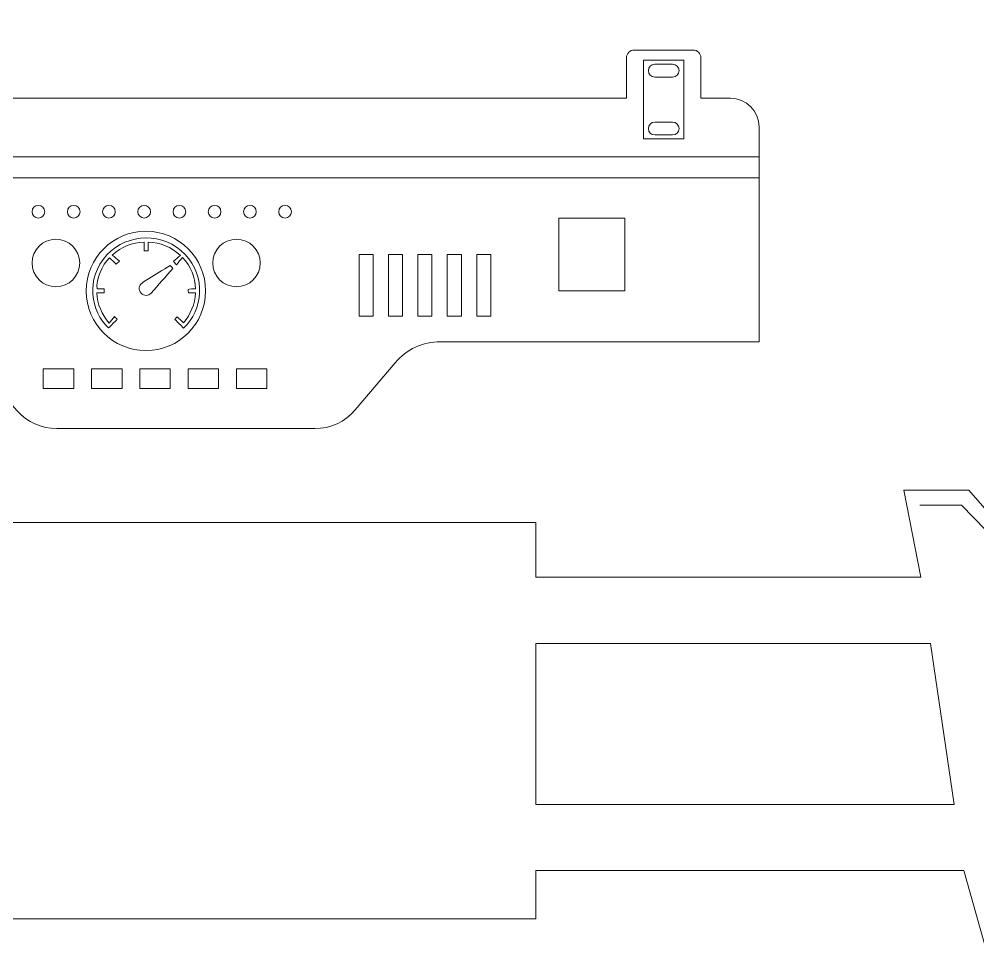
# Model space of a CAD drawing. Header units: centimetres. Extents: x -162 to 162, y -134 to 134.
# Drawn here: x 54.92 to 65.95, y -68.13 to -57.49 of the extents above; entities that cross this region are included whole.
import ezdxf

# ---------------------------------------------------------------- set-up
doc = ezdxf.new("R2010")
doc.units = ezdxf.units.CM
doc.header["$MEASUREMENT"] = 0
doc.layers.add('Capa 1', color=7, linetype='Continuous')
doc.layers.add('GUIDE', color=7, linetype='Continuous')

msp = doc.modelspace()

# ---------------------------------------------------------------- linework, layer by layer
at = {"layer": 'Capa 1', "lineweight": 9}
for points, knots in [([(63.1057, -58.39828), (63.1057, -58.39828), (62.76561, -58.39828), (62.76561, -58.39828), (62.76561, -58.39828), (62.76561, -57.93231), (62.76561, -57.93231), (62.76561, -57.88305), (62.72529, -57.84271), (62.676, -57.84271), (62.676, -57.84271), (61.99892, -57.84271), (61.99892, -57.84271), (61.94964, -57.84271), (61.90931, -57.88305), (61.90931, -57.93231), (61.90931, -57.93231), (61.90931, -58.39828), (61.90931, -58.39828), (61.90931, -58.39828), (52.1913, -58.39828), (52.1913, -58.39828), (52.1913, -58.39828), (52.1913, -57.93231), (52.1913, -57.93231), (52.1913, -57.88305), (52.15098, -57.84271), (52.10169, -57.84271), (52.10169, -57.84271), (51.4246, -57.84271), (51.4246, -57.84271), (51.37532, -57.84271), (51.33499, -57.88305), (51.33499, -57.93231), (51.33499, -57.93231), (51.33499, -58.39828), (51.33499, -58.39828), (51.33499, -58.39828), (51.02673, -58.39828), (51.02673, -58.39828), (50.84367, -58.39828), (50.69526, -58.54669), (50.69526, -58.72975), (50.69526, -58.72975), (50.69526, -61.19937), (50.69526, -61.19937), (50.69526, -61.19937), (53.88492, -61.19937), (53.88492, -61.19937), (54.07891, -61.19937), (54.26367, -61.28224), (54.39269, -61.4271), (54.39269, -61.4271), (54.89782, -61.99427), (54.89782, -61.99427), (55.0135, -62.12417), (55.17915, -62.19847), (55.35309, -62.19847), (55.35309, -62.19847), (58.32389, -62.19847), (58.32389, -62.19847), (58.50315, -62.19847), (58.67333, -62.11958), (58.78916, -61.98276), (58.78916, -61.98276), (59.24872, -61.43997), (59.24872, -61.43997), (59.37791, -61.28736), (59.56772, -61.19937), (59.76766, -61.19937), (59.76766, -61.19937), (63.43717, -61.19937), (63.43717, -61.19937), (63.43717, -61.19937), (63.43717, -58.72975), (63.43717, -58.72975), (63.43717, -58.54669), (63.28876, -58.39828), (63.1057, -58.39828)], [0, 0, 0, 0, 0.03846154, 0.03846154, 0.03846154, 0.07692308, 0.07692308, 0.07692308, 0.11538462, 0.11538462, 0.11538462, 0.15384615, 0.15384615, 0.15384615, 0.19230769, 0.19230769, 0.19230769, 0.23076923, 0.23076923, 0.23076923, 0.26923077, 0.26923077, 0.26923077, 0.30769231, 0.30769231, 0.30769231, 0.34615385, 0.34615385, 0.34615385, 0.38461538, 0.38461538, 0.38461538, 0.42307692, 0.42307692, 0.42307692, 0.46153846, 0.46153846, 0.46153846, 0.5, 0.5, 0.5, 0.53846154, 0.53846154, 0.53846154, 0.57692308, 0.57692308, 0.57692308, 0.61538462, 0.61538462, 0.61538462, 0.65384615, 0.65384615, 0.65384615, 0.69230769, 0.69230769, 0.69230769, 0.73076923, 0.73076923, 0.73076923, 0.76923077, 0.76923077, 0.76923077, 0.80769231, 0.80769231, 0.80769231, 0.84615385, 0.84615385, 0.84615385, 0.88461538, 0.88461538, 0.88461538, 0.92307692, 0.92307692, 0.92307692, 0.96153846, 0.96153846, 0.96153846, 1, 1, 1, 1]), ([(61.89237, -60.61422), (61.89237, -60.61422), (61.12983, -60.61422), (61.12983, -60.61422), (61.12983, -60.61422), (61.12983, -59.77645), (61.12983, -59.77645), (61.12983, -59.77645), (61.89237, -59.77645), (61.89237, -59.77645), (61.89237, -59.77645), (61.89237, -60.61422), (61.89237, -60.61422)], [0, 0, 0, 0, 0.25, 0.25, 0.25, 0.5, 0.5, 0.5, 0.75, 0.75, 0.75, 1, 1, 1, 1]), ([(66.05689, -68.22052), (66.05689, -68.22052), (66.69307, -68.22052), (66.69307, -68.22052), (66.69307, -68.22052), (67.03089, -67.54761), (67.03089, -67.54761), (67.03089, -67.54761), (66.349, -63.47861), (66.349, -63.47861), (66.349, -63.47861), (65.8472, -62.90784), (65.8472, -62.90784), (65.8472, -62.90784), (65.09901, -62.90784), (65.09901, -62.90784), (65.09901, -62.90784), (65.29703, -63.90693), (65.29703, -63.90693), (65.29703, -63.90693), (60.86514, -63.90693), (60.86514, -63.90693), (60.86514, -63.90693), (60.86514, -63.27879), (60.86514, -63.27879), (60.86514, -63.27879), (56.80821, -63.27879), (56.80821, -63.27879), (56.80821, -63.27879), (56.8069, -63.27879), (56.8069, -63.27879), (56.8069, -63.27879), (52.74997, -63.27879), (52.74997, -63.27879), (52.74997, -63.27879), (52.74997, -63.90693), (52.74997, -63.90693), (52.74997, -63.90693), (48.13886, -63.90693), (48.13886, -63.90693), (48.13886, -63.90693), (48.33689, -62.90784), (48.33689, -62.90784), (48.33689, -62.90784), (47.58869, -62.90784), (47.58869, -62.90784), (47.58869, -62.90784), (47.08689, -63.47861), (47.08689, -63.47861), (47.08689, -63.47861), (46.40501, -67.54761), (46.40501, -67.54761), (46.40501, -67.54761), (46.74282, -68.22052), (46.74282, -68.22052), (46.74282, -68.22052), (47.37901, -68.22052), (47.37901, -68.22052), (47.37901, -68.22052), (47.64603, -67.28416), (47.64603, -67.28416), (47.64603, -67.28416), (52.74997, -67.28416), (52.74997, -67.28416), (52.74997, -67.28416), (52.74997, -67.83971), (52.74997, -67.83971), (52.74997, -67.83971), (56.8069, -67.83971), (56.8069, -67.83971), (56.8069, -67.83971), (56.80821, -67.83971), (56.80821, -67.83971), (56.80821, -67.83971), (60.86514, -67.83971), (60.86514, -67.83971), (60.86514, -67.83971), (60.86514, -67.28416), (60.86514, -67.28416), (60.86514, -67.28416), (65.78986, -67.28416), (65.78986, -67.28416), (65.78986, -67.28416), (66.05689, -68.22052), (66.05689, -68.22052)], [0, 0, 0, 0, 0.03571429, 0.03571429, 0.03571429, 0.07142857, 0.07142857, 0.07142857, 0.10714286, 0.10714286, 0.10714286, 0.14285714, 0.14285714, 0.14285714, 0.17857143, 0.17857143, 0.17857143, 0.21428571, 0.21428571, 0.21428571, 0.25, 0.25, 0.25, 0.28571429, 0.28571429, 0.28571429, 0.32142857, 0.32142857, 0.32142857, 0.35714286, 0.35714286, 0.35714286, 0.39285714, 0.39285714, 0.39285714, 0.42857143, 0.42857143, 0.42857143, 0.46428571, 0.46428571, 0.46428571, 0.5, 0.5, 0.5, 0.53571429, 0.53571429, 0.53571429, 0.57142857, 0.57142857, 0.57142857, 0.60714286, 0.60714286, 0.60714286, 0.64285714, 0.64285714, 0.64285714, 0.67857143, 0.67857143, 0.67857143, 0.71428571, 0.71428571, 0.71428571, 0.75, 0.75, 0.75, 0.78571429, 0.78571429, 0.78571429, 0.82142857, 0.82142857, 0.82142857, 0.85714286, 0.85714286, 0.85714286, 0.89285714, 0.89285714, 0.89285714, 0.92857143, 0.92857143, 0.92857143, 0.96428571, 0.96428571, 0.96428571, 1, 1, 1, 1]), ([(65.40814, -64.66947), (65.40814, -64.66947), (65.67875, -66.52161), (65.67875, -66.52161), (65.67875, -66.52161), (60.86514, -66.52161), (60.86514, -66.52161), (60.86514, -66.52161), (60.86514, -64.66947), (60.86514, -64.66947), (60.86514, -64.66947), (65.40814, -64.66947), (65.40814, -64.66947)], [0, 0, 0, 0, 0.25, 0.25, 0.25, 0.5, 0.5, 0.5, 0.75, 0.75, 0.75, 1, 1, 1, 1])]:
    msp.add_open_spline(points, degree=3, knots=knots, dxfattribs=at)
at = {"layer": 'Capa 1', "color": 4, "lineweight": 9}
for points, knots in [([(62.57093, -58.86522), (62.57093, -58.86522), (62.10399, -58.86522), (62.10399, -58.86522), (62.10399, -58.86522), (62.10399, -57.96067), (62.10399, -57.96067), (62.10399, -57.96067), (62.57093, -57.96067), (62.57093, -57.96067), (62.57093, -57.96067), (62.57093, -58.86522), (62.57093, -58.86522)], [0, 0, 0, 0, 0.25, 0.25, 0.25, 0.5, 0.5, 0.5, 0.75, 0.75, 0.75, 1, 1, 1, 1]), ([(62.43997, -58.15379), (62.43997, -58.15379), (62.23496, -58.15379), (62.23496, -58.15379), (62.19433, -58.15379), (62.16109, -58.12055), (62.16109, -58.07992), (62.16109, -58.07992), (62.16109, -58.07992), (62.16109, -58.07992), (62.16109, -58.03929), (62.19433, -58.00605), (62.23496, -58.00605), (62.23496, -58.00605), (62.43997, -58.00605), (62.43997, -58.00605), (62.4806, -58.00605), (62.51384, -58.03929), (62.51384, -58.07992), (62.51384, -58.07992), (62.51384, -58.07992), (62.51384, -58.07992), (62.51384, -58.12055), (62.4806, -58.15379), (62.43997, -58.15379)], [0, 0, 0, 0, 0.125, 0.125, 0.125, 0.25, 0.25, 0.25, 0.375, 0.375, 0.375, 0.5, 0.5, 0.5, 0.625, 0.625, 0.625, 0.75, 0.75, 0.75, 0.875, 0.875, 0.875, 1, 1, 1, 1]), ([(62.43997, -58.82008), (62.43997, -58.82008), (62.23496, -58.82008), (62.23496, -58.82008), (62.19433, -58.82008), (62.16109, -58.78684), (62.16109, -58.74622), (62.16109, -58.74622), (62.16109, -58.74622), (62.16109, -58.74622), (62.16109, -58.70559), (62.19433, -58.67235), (62.23496, -58.67235), (62.23496, -58.67235), (62.43997, -58.67235), (62.43997, -58.67235), (62.4806, -58.67235), (62.51384, -58.70559), (62.51384, -58.74622), (62.51384, -58.74622), (62.51384, -58.74622), (62.51384, -58.74622), (62.51384, -58.78684), (62.4806, -58.82008), (62.43997, -58.82008)], [0, 0, 0, 0, 0.125, 0.125, 0.125, 0.25, 0.25, 0.25, 0.375, 0.375, 0.375, 0.5, 0.5, 0.5, 0.625, 0.625, 0.625, 0.75, 0.75, 0.75, 0.875, 0.875, 0.875, 1, 1, 1, 1]), ([(63.43717, -59.3136), (63.43717, -59.3136), (50.69526, -59.3136), (50.69526, -59.3136), (50.69526, -59.3136), (50.69526, -59.07091), (50.69526, -59.07091), (50.69526, -59.07091), (63.43717, -59.07091), (63.43717, -59.07091), (63.43717, -59.07091), (63.43717, -59.3136), (63.43717, -59.3136)], [0, 0, 0, 0, 0.25, 0.25, 0.25, 0.5, 0.5, 0.5, 0.75, 0.75, 0.75, 1, 1, 1, 1]), ([(55.21647, -59.70341), (55.21647, -59.74375), (55.18377, -59.77645), (55.14343, -59.77645), (55.10309, -59.77645), (55.07039, -59.74375), (55.07039, -59.70341), (55.07039, -59.66307), (55.10309, -59.63036), (55.14343, -59.63036), (55.18377, -59.63036), (55.21647, -59.66307), (55.21647, -59.70341)], [0, 0, 0, 0, 0.25, 0.25, 0.25, 0.5, 0.5, 0.5, 0.75, 0.75, 0.75, 1, 1, 1, 1]), ([(55.62194, -59.70341), (55.62194, -59.74375), (55.58924, -59.77645), (55.5489, -59.77645), (55.50856, -59.77645), (55.47586, -59.74375), (55.47586, -59.70341), (55.47586, -59.66307), (55.50856, -59.63036), (55.5489, -59.63036), (55.58924, -59.63036), (55.62194, -59.66307), (55.62194, -59.70341)], [0, 0, 0, 0, 0.25, 0.25, 0.25, 0.5, 0.5, 0.5, 0.75, 0.75, 0.75, 1, 1, 1, 1]), ([(56.02741, -59.70341), (56.02741, -59.74375), (55.99471, -59.77645), (55.95437, -59.77645), (55.91403, -59.77645), (55.88133, -59.74375), (55.88133, -59.70341), (55.88133, -59.66307), (55.91403, -59.63036), (55.95437, -59.63036), (55.99471, -59.63036), (56.02741, -59.66307), (56.02741, -59.70341)], [0, 0, 0, 0, 0.25, 0.25, 0.25, 0.5, 0.5, 0.5, 0.75, 0.75, 0.75, 1, 1, 1, 1]), ([(56.43289, -59.70341), (56.43289, -59.74375), (56.40018, -59.77645), (56.35984, -59.77645), (56.3195, -59.77645), (56.2868, -59.74375), (56.2868, -59.70341), (56.2868, -59.66307), (56.3195, -59.63036), (56.35984, -59.63036), (56.40018, -59.63036), (56.43289, -59.66307), (56.43289, -59.70341)], [0, 0, 0, 0, 0.25, 0.25, 0.25, 0.5, 0.5, 0.5, 0.75, 0.75, 0.75, 1, 1, 1, 1]), ([(56.83836, -59.70341), (56.83836, -59.74375), (56.80566, -59.77645), (56.76532, -59.77645), (56.72498, -59.77645), (56.69227, -59.74375), (56.69227, -59.70341), (56.69227, -59.66307), (56.72498, -59.63036), (56.76532, -59.63036), (56.80566, -59.63036), (56.83836, -59.66307), (56.83836, -59.70341)], [0, 0, 0, 0, 0.25, 0.25, 0.25, 0.5, 0.5, 0.5, 0.75, 0.75, 0.75, 1, 1, 1, 1]), ([(57.24383, -59.70341), (57.24383, -59.74375), (57.21113, -59.77645), (57.17079, -59.77645), (57.13045, -59.77645), (57.09775, -59.74375), (57.09775, -59.70341), (57.09775, -59.66307), (57.13045, -59.63036), (57.17079, -59.63036), (57.21113, -59.63036), (57.24383, -59.66307), (57.24383, -59.70341)], [0, 0, 0, 0, 0.25, 0.25, 0.25, 0.5, 0.5, 0.5, 0.75, 0.75, 0.75, 1, 1, 1, 1]), ([(57.6493, -59.70341), (57.6493, -59.74375), (57.6166, -59.77645), (57.57626, -59.77645), (57.53592, -59.77645), (57.50322, -59.74375), (57.50322, -59.70341), (57.50322, -59.66307), (57.53592, -59.63036), (57.57626, -59.63036), (57.6166, -59.63036), (57.6493, -59.66307), (57.6493, -59.70341)], [0, 0, 0, 0, 0.25, 0.25, 0.25, 0.5, 0.5, 0.5, 0.75, 0.75, 0.75, 1, 1, 1, 1]), ([(58.05477, -59.70341), (58.05477, -59.74375), (58.02207, -59.77645), (57.98173, -59.77645), (57.94139, -59.77645), (57.90869, -59.74375), (57.90869, -59.70341), (57.90869, -59.66307), (57.94139, -59.63036), (57.98173, -59.63036), (58.02207, -59.63036), (58.05477, -59.66307), (58.05477, -59.70341)], [0, 0, 0, 0, 0.25, 0.25, 0.25, 0.5, 0.5, 0.5, 0.75, 0.75, 0.75, 1, 1, 1, 1]), ([(56.40651, -60.15241), (56.38848, -60.15241), (56.37642, -60.15241), (56.36063, -60.15241), (56.36063, -60.11935), (56.36063, -60.08746), (56.36063, -60.05228), (56.21865, -60.05729), (56.09936, -60.10641), (55.99228, -60.20128), (56.01981, -60.22477), (56.04583, -60.24697), (56.07619, -60.27288), (56.05798, -60.28744), (56.0479, -60.2955), (56.03588, -60.3051), (56.01112, -60.28146), (55.98631, -60.25775), (55.9616, -60.23416), (55.87533, -60.31435), (55.80722, -60.48148), (55.81733, -60.59155), (55.84295, -60.59155), (55.86919, -60.59155), (55.89801, -60.59155), (55.89801, -60.60811), (55.89801, -60.62072), (55.89801, -60.63714), (55.87158, -60.63714), (55.84524, -60.63714), (55.814, -60.63714), (55.82189, -60.77019), (55.87028, -60.88133), (55.95654, -60.9872), (55.97762, -60.95964), (55.99599, -60.93564), (56.01656, -60.90874), (56.0331, -60.92452), (56.04239, -60.93338), (56.0499, -60.94054), (56.01635, -60.9743), (55.98362, -61.00722), (55.95077, -61.04028), (55.74641, -60.8536), (55.67714, -60.47285), (55.93204, -60.1991), (56.17173, -59.94168), (56.58641, -59.93897), (56.83014, -60.19468), (57.07472, -60.45127), (57.03874, -60.8309), (56.81279, -61.04203), (56.78042, -61.00981), (56.74807, -60.97761), (56.71326, -60.94295), (56.72105, -60.93459), (56.7297, -60.92532), (56.74056, -60.91368), (56.76455, -60.93624), (56.78707, -60.95742), (56.81263, -60.98146), (56.8958, -60.88158), (56.94278, -60.77001), (56.95182, -60.63755), (56.92106, -60.63755), (56.89472, -60.63755), (56.86914, -60.63755), (56.86201, -60.59245), (56.86201, -60.59244), (56.90267, -60.59228), (56.91716, -60.59223), (56.93166, -60.59227), (56.95132, -60.59227), (56.94916, -60.45231), (56.89686, -60.33597), (56.80253, -60.22838), (56.77888, -60.25657), (56.7567, -60.28302), (56.73091, -60.31378), (56.71774, -60.29795), (56.70943, -60.28796), (56.69566, -60.27142), (56.72173, -60.25068), (56.7486, -60.22931), (56.77828, -60.20569), (56.6679, -60.10645), (56.54821, -60.0581), (56.40651, -60.05245), (56.40651, -60.08577), (56.40651, -60.1176), (56.40651, -60.15241)], [0, 0, 0, 0, 0.03333333, 0.03333333, 0.03333333, 0.06666667, 0.06666667, 0.06666667, 0.1, 0.1, 0.1, 0.13333333, 0.13333333, 0.13333333, 0.16666667, 0.16666667, 0.16666667, 0.2, 0.2, 0.2, 0.23333333, 0.23333333, 0.23333333, 0.26666667, 0.26666667, 0.26666667, 0.3, 0.3, 0.3, 0.33333333, 0.33333333, 0.33333333, 0.36666667, 0.36666667, 0.36666667, 0.4, 0.4, 0.4, 0.43333333, 0.43333333, 0.43333333, 0.46666667, 0.46666667, 0.46666667, 0.5, 0.5, 0.5, 0.53333333, 0.53333333, 0.53333333, 0.56666667, 0.56666667, 0.56666667, 0.6, 0.6, 0.6, 0.63333333, 0.63333333, 0.63333333, 0.66666667, 0.66666667, 0.66666667, 0.7, 0.7, 0.7, 0.73333333, 0.73333333, 0.73333333, 0.76666667, 0.76666667, 0.76666667, 0.8, 0.8, 0.8, 0.83333333, 0.83333333, 0.83333333, 0.86666667, 0.86666667, 0.86666667, 0.9, 0.9, 0.9, 0.93333333, 0.93333333, 0.93333333, 0.96666667, 0.96666667, 0.96666667, 1, 1, 1, 1]), ([(57.06622, -60.61423), (57.06622, -60.99333), (56.75889, -61.30065), (56.37979, -61.30065), (56.00069, -61.30065), (55.69337, -60.99333), (55.69337, -60.61423), (55.69337, -60.23512), (56.00069, -59.9278), (56.37979, -59.9278), (56.75889, -59.9278), (57.06622, -60.23512), (57.06622, -60.61423)], [0, 0, 0, 0, 0.25, 0.25, 0.25, 0.5, 0.5, 0.5, 0.75, 0.75, 0.75, 1, 1, 1, 1]), ([(55.61773, -60.29312), (55.61773, -60.44427), (55.4952, -60.56679), (55.34406, -60.56679), (55.19291, -60.56679), (55.07039, -60.44427), (55.07039, -60.29312), (55.07039, -60.14198), (55.19291, -60.01945), (55.34406, -60.01945), (55.4952, -60.01945), (55.61773, -60.14198), (55.61773, -60.29312)], [0, 0, 0, 0, 0.25, 0.25, 0.25, 0.5, 0.5, 0.5, 0.75, 0.75, 0.75, 1, 1, 1, 1]), ([(57.69572, -60.29312), (57.69572, -60.44427), (57.57319, -60.56679), (57.42205, -60.56679), (57.2709, -60.56679), (57.14838, -60.44427), (57.14838, -60.29312), (57.14838, -60.14198), (57.2709, -60.01945), (57.42205, -60.01945), (57.57319, -60.01945), (57.69572, -60.14198), (57.69572, -60.29312)], [0, 0, 0, 0, 0.25, 0.25, 0.25, 0.5, 0.5, 0.5, 0.75, 0.75, 0.75, 1, 1, 1, 1]), ([(58.9943, -60.9046), (58.9943, -60.9046), (58.83255, -60.9046), (58.83255, -60.9046), (58.83255, -60.9046), (58.83255, -60.19534), (58.83255, -60.19534), (58.83255, -60.19534), (58.9943, -60.19534), (58.9943, -60.19534), (58.9943, -60.19534), (58.9943, -60.9046), (58.9943, -60.9046)], [0, 0, 0, 0, 0.25, 0.25, 0.25, 0.5, 0.5, 0.5, 0.75, 0.75, 0.75, 1, 1, 1, 1]), ([(59.33277, -60.9046), (59.33277, -60.9046), (59.17102, -60.9046), (59.17102, -60.9046), (59.17102, -60.9046), (59.17102, -60.19534), (59.17102, -60.19534), (59.17102, -60.19534), (59.33277, -60.19534), (59.33277, -60.19534), (59.33277, -60.19534), (59.33277, -60.9046), (59.33277, -60.9046)], [0, 0, 0, 0, 0.25, 0.25, 0.25, 0.5, 0.5, 0.5, 0.75, 0.75, 0.75, 1, 1, 1, 1]), ([(59.67124, -60.9046), (59.67124, -60.9046), (59.50949, -60.9046), (59.50949, -60.9046), (59.50949, -60.9046), (59.50949, -60.19534), (59.50949, -60.19534), (59.50949, -60.19534), (59.67124, -60.19534), (59.67124, -60.19534), (59.67124, -60.19534), (59.67124, -60.9046), (59.67124, -60.9046)], [0, 0, 0, 0, 0.25, 0.25, 0.25, 0.5, 0.5, 0.5, 0.75, 0.75, 0.75, 1, 1, 1, 1]), ([(60.00971, -60.9046), (60.00971, -60.9046), (59.84796, -60.9046), (59.84796, -60.9046), (59.84796, -60.9046), (59.84796, -60.19534), (59.84796, -60.19534), (59.84796, -60.19534), (60.00971, -60.19534), (60.00971, -60.19534), (60.00971, -60.19534), (60.00971, -60.9046), (60.00971, -60.9046)], [0, 0, 0, 0, 0.25, 0.25, 0.25, 0.5, 0.5, 0.5, 0.75, 0.75, 0.75, 1, 1, 1, 1]), ([(60.34818, -60.9046), (60.34818, -60.9046), (60.18643, -60.9046), (60.18643, -60.9046), (60.18643, -60.9046), (60.18643, -60.19534), (60.18643, -60.19534), (60.18643, -60.19534), (60.34818, -60.19534), (60.34818, -60.19534), (60.34818, -60.19534), (60.34818, -60.9046), (60.34818, -60.9046)], [0, 0, 0, 0, 0.25, 0.25, 0.25, 0.5, 0.5, 0.5, 0.75, 0.75, 0.75, 1, 1, 1, 1]), ([(56.65944, -60.32208), (56.67025, -60.33364), (56.67923, -60.34325), (56.68989, -60.35465), (56.60585, -60.45117), (56.52393, -60.5471), (56.43974, -60.64099), (56.40796, -60.67644), (56.35461, -60.67333), (56.32381, -60.63923), (56.2933, -60.60544), (56.29751, -60.55367), (56.3357, -60.5239), (56.35847, -60.50616), (56.3843, -60.49231), (56.40895, -60.47703), (56.4915, -60.42586), (56.57415, -60.37483), (56.65944, -60.32208)], [0, 0, 0, 0, 0.16666667, 0.16666667, 0.16666667, 0.33333333, 0.33333333, 0.33333333, 0.5, 0.5, 0.5, 0.66666667, 0.66666667, 0.66666667, 0.83333333, 0.83333333, 0.83333333, 1, 1, 1, 1]), ([(55.5489, -61.73642), (55.5489, -61.73642), (55.19837, -61.73642), (55.19837, -61.73642), (55.19837, -61.73642), (55.19837, -61.51272), (55.19837, -61.51272), (55.19837, -61.51272), (55.5489, -61.51272), (55.5489, -61.51272), (55.5489, -61.51272), (55.5489, -61.73642), (55.5489, -61.73642)], [0, 0, 0, 0, 0.25, 0.25, 0.25, 0.5, 0.5, 0.5, 0.75, 0.75, 0.75, 1, 1, 1, 1]), ([(56.10482, -61.73642), (56.10482, -61.73642), (55.75429, -61.73642), (55.75429, -61.73642), (55.75429, -61.73642), (55.75429, -61.51272), (55.75429, -61.51272), (55.75429, -61.51272), (56.10482, -61.51272), (56.10482, -61.51272), (56.10482, -61.51272), (56.10482, -61.73642), (56.10482, -61.73642)], [0, 0, 0, 0, 0.25, 0.25, 0.25, 0.5, 0.5, 0.5, 0.75, 0.75, 0.75, 1, 1, 1, 1]), ([(56.66074, -61.73642), (56.66074, -61.73642), (56.31021, -61.73642), (56.31021, -61.73642), (56.31021, -61.73642), (56.31021, -61.51272), (56.31021, -61.51272), (56.31021, -61.51272), (56.66074, -61.51272), (56.66074, -61.51272), (56.66074, -61.51272), (56.66074, -61.73642), (56.66074, -61.73642)], [0, 0, 0, 0, 0.25, 0.25, 0.25, 0.5, 0.5, 0.5, 0.75, 0.75, 0.75, 1, 1, 1, 1]), ([(57.21666, -61.73642), (57.21666, -61.73642), (56.86613, -61.73642), (56.86613, -61.73642), (56.86613, -61.73642), (56.86613, -61.51272), (56.86613, -61.51272), (56.86613, -61.51272), (57.21666, -61.51272), (57.21666, -61.51272), (57.21666, -61.51272), (57.21666, -61.73642), (57.21666, -61.73642)], [0, 0, 0, 0, 0.25, 0.25, 0.25, 0.5, 0.5, 0.5, 0.75, 0.75, 0.75, 1, 1, 1, 1]), ([(57.77258, -61.73642), (57.77258, -61.73642), (57.42205, -61.73642), (57.42205, -61.73642), (57.42205, -61.73642), (57.42205, -61.51272), (57.42205, -61.51272), (57.42205, -61.51272), (57.77258, -61.51272), (57.77258, -61.51272), (57.77258, -61.51272), (57.77258, -61.73642), (57.77258, -61.73642)], [0, 0, 0, 0, 0.25, 0.25, 0.25, 0.5, 0.5, 0.5, 0.75, 0.75, 0.75, 1, 1, 1, 1]), ([(65.28337, -63.07907), (65.28337, -63.07907), (65.76487, -63.07907), (65.76487, -63.07907), (65.76487, -63.07907), (66.17759, -63.50554), (66.17759, -63.50554), (66.17759, -63.50554), (66.86545, -67.45502), (66.86545, -67.45502), (66.86545, -67.45502), (66.63158, -68.03168), (66.63158, -68.03168), (66.63158, -68.03168), (66.23262, -68.03168), (66.23262, -68.03168)], [0, 0, 0, 0, 0.2, 0.2, 0.2, 0.4, 0.4, 0.4, 0.6, 0.6, 0.6, 0.8, 0.8, 0.8, 1, 1, 1, 1])]:
    msp.add_open_spline(points, degree=3, knots=knots, dxfattribs=at)
at = {"layer": 'GUIDE', "lineweight": 9}
for points in [[(154.95614, -133.81955), (154.95614, -133.81955), (-18.51418, -133.81955), (-18.51418, -133.81955), (-18.51418, -133.81955), (-18.51418, 9.29968), (-18.51418, 9.29968), (-18.51418, 9.29968), (154.95614, 9.29968), (154.95614, 9.29968), (154.95614, 9.29968), (154.95614, -133.81955), (154.95614, -133.81955)], [(-18.43797, -133.74342), (-18.43797, -133.74342), (154.87992, -133.74342), (154.87992, -133.74342), (154.87992, -133.74342), (154.87992, 9.22355), (154.87992, 9.22355), (154.87992, 9.22355), (-18.43797, 9.22355), (-18.43797, 9.22355), (-18.43797, 9.22355), (-18.43797, -133.74342), (-18.43797, -133.74342)]]:
    msp.add_open_spline(points, degree=3, knots=[0, 0, 0, 0, 0.25, 0.25, 0.25, 0.5, 0.5, 0.5, 0.75, 0.75, 0.75, 1, 1, 1, 1], dxfattribs=at)

doc.saveas('drawing.dxf')
